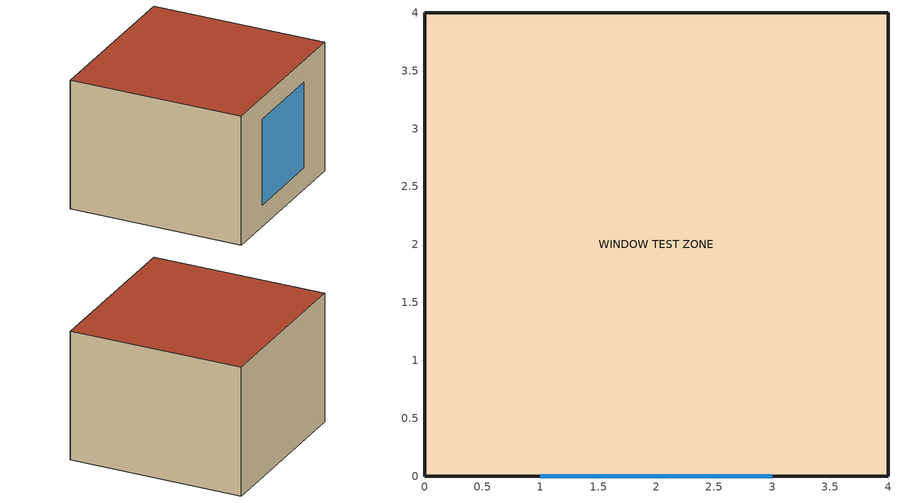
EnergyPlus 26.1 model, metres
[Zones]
WINDOW TEST ZONE
 floor ground (DISTINCTIVE OPAQUE HOST CONSTRUCTION): 4,4 4,0 0,0 0,4 z0
 wall outside (DISTINCTIVE OPAQUE HOST CONSTRUCTION): 0,4 0,0 4,0 4,4 0,4 z0:3
 window (DISTINCTIVE EQUIVALENT LAYER WINDOW CONSTRUCTION): 1,0 3,0 z0.5:2.5
 roof outside (DISTINCTIVE OPAQUE HOST CONSTRUCTION): 0,4 0,0 4,0 4,4 z3
[Building]
Window Glazing EquivalentLayer Compare: 0, Suburbs, 0.04, 0.4, FullExterior, 25, 6
[Site:Location]
Golden: 39.74, -105.18, -7, 1829
[Site:GroundTemperature:BuildingSurface]
18, 18, 18, 18, 18, 18, 18, 18, 18, 18, 18, 18
[Material]
DISTINCTIVE OPAQUE HOST MATERIAL: Rough, 0.113, 0.347, 913, 836, 0.87, 0.63, 0.58
[WindowMaterial:Glazing:EquivalentLayer]
DISTINCTIVE EQUIVALENT LAYER GLASS: SpectralAverage, , 0.612, 0.613, 0.137, 0.149, 0.721, 0.109, 0.123, 0.021, 0.031, 0.032, 0.141, 0.142, 0.041, 0.042, 0.051, 0.152, 0.501, 0.201, 0.202, 0.601, 0.101, 0.102, 0.011, 0.823, 0.786, 0.177
[Construction]
DISTINCTIVE OPAQUE HOST CONSTRUCTION: DISTINCTIVE OPAQUE HOST MATERIAL
[Construction:WindowEquivalentLayer]
DISTINCTIVE EQUIVALENT LAYER WINDOW CONSTRUCTION: DISTINCTIVE EQUIVALENT LAYER GLASS
[Zone]
WINDOW TEST ZONE: 0, 0, 0, 0, 1, 1, 3, 48, 16
